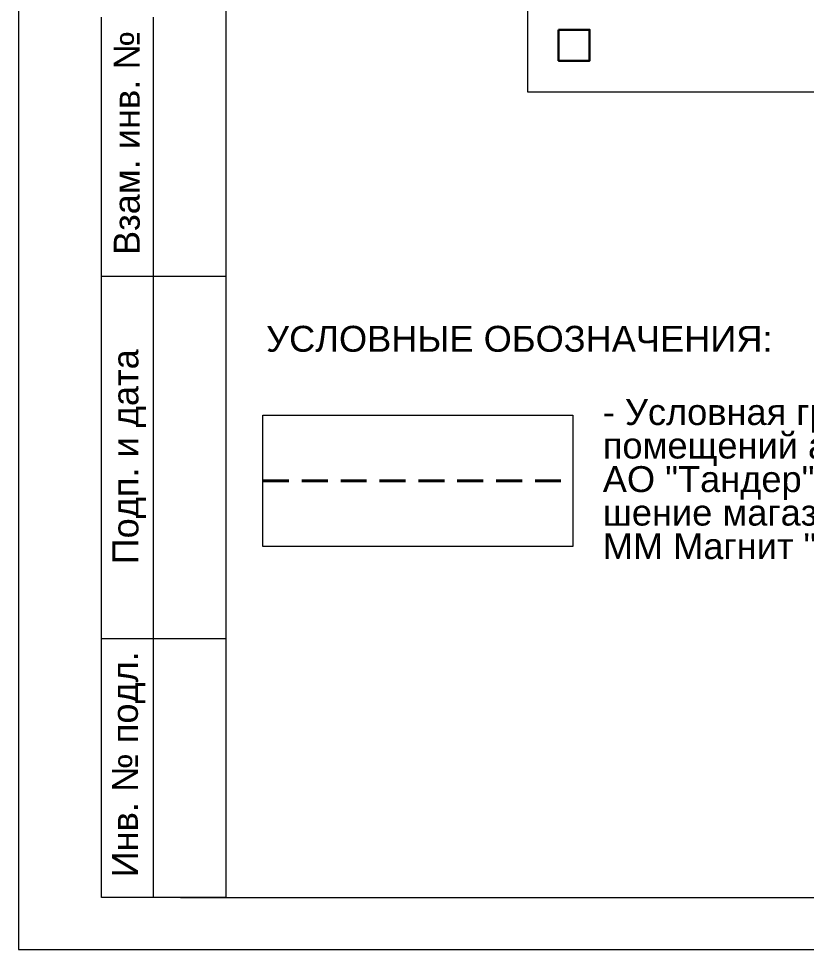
# Model space of a CAD drawing. Header units: metres. Extents: x 34 to 166, y -166 to -111.
# Drawn here: x 33.87 to 41.47, y -160.99 to -152.01 of the extents above; entities that cross this region are included whole.
import ezdxf
from ezdxf.enums import TextEntityAlignment as Align

# ---------------------------------------------------------------- set-up
doc = ezdxf.new("R2010")
doc.units = ezdxf.units.M
doc.header["$MEASUREMENT"] = 0
doc.linetypes.add('( Hidden )', pattern=[0.375, 0.25, -0.125])
doc.linetypes.add('DGN Style 3', pattern=[15.993197, 11.423712, -4.569485])
doc.styles.add('Style-Arial', font='arial.ttf')

# ---------------------------------------------------------------- blocks, each defined once
blk = doc.blocks.new('*U216')
at = {"color": 7, "linetype": 'Continuous', "lineweight": 13}
for p, q in [((-12.4872, 20.002), (-12.4872, -19.998)), ((-13.1872, -19.998), (-13.1872, -11.498)), ((-13.6872, -13.998), (-12.4872, -13.998)), ((-13.6872, -17.498), (-12.4872, -17.498)), ((-12.9261, -19.998), (14.0128, -19.998))]:
    blk.add_line(p, q, dxfattribs=at)
at = {"color": 7, "linetype": 'Continuous', "lineweight": 0, "flags": 128}
blk.add_lwpolyline([(14.5128, 20.502), (-14.4872, 20.502), (-14.4872, -20.498), (14.5128, -20.498), (14.5128, 20.502)], close=True, dxfattribs=at)
at = {"color": 7, "linetype": 'Continuous', "lineweight": 13, "flags": 128}
blk.add_lwpolyline([(-12.4872, -19.998), (-13.6872, -19.998), (-13.6872, -11.498)], dxfattribs=at)
at = {"color": 7, "linetype": 'Continuous', "lineweight": 0, "style": 'Style-Arial'}
for s, p in [('Взам. инв. №', (-13.4445, -12.7136)), ('Подп. и дата', (-13.4574, -15.7434)), ('Инв. № подл.', (-13.4618, -18.7114))]:
    blk.add_text(s, height=0.25002, rotation=90, dxfattribs=at).set_placement(p, align=Align.MIDDLE_CENTER)

msp = doc.modelspace()

# ---------------------------------------------------------------- linework, layer by layer
at = {"color": 7, "linetype": 'Continuous', "lineweight": 13}
for p, q in [((38.77467217, -139.38613779), (38.77467217, -152.71613779)), ((38.77467217, -152.71613779), (49.60467217, -152.71613779))]:
    msp.add_line(p, q, dxfattribs=at)
at = {"color": 30, "linetype": '( Hidden )', "lineweight": 40}
msp.add_line((36.22353698, -156.47098773), (39.213121, -156.47098773), dxfattribs=at)
at = {"color": 7, "linetype": 'Continuous', "lineweight": 30, "flags": 128}
msp.add_lwpolyline([(39.07467217, -152.11613779), (39.37467217, -152.11613779), (39.37467217, -152.41613779), (39.07467217, -152.41613779), (39.07467217, -152.11613779)], close=True, dxfattribs=at)
at = {"color": 7, "linetype": 'Continuous', "lineweight": 13, "flags": 128}
msp.add_lwpolyline([(36.22353698, -155.83699915), (39.213121, -155.83699915), (39.213121, -157.1049763), (36.22353698, -157.1049763), (36.22353698, -155.83699915)], close=True, dxfattribs=at)

# ---------------------------------------------------------------- block references
at = {"color": 7, "linetype": 'Continuous', "lineweight": 13}
msp.add_blockref('*U216', (48.35389708, -140.49590205), dxfattribs=at)

# ---------------------------------------------------------------- texts
at = {"color": 7, "linetype": 'DGN Style 3', "lineweight": 13, "style": 'Style-Arial'}
msp.add_text('УСЛОВНЫЕ ОБОЗНАЧЕНИЯ:', height=0.25, dxfattribs=at).set_placement((36.25361531, -154.97491775), align=Align.TOP_LEFT)
at = {"color": 7, "linetype": 'DGN Style 3', "lineweight": 13, "insert": (39.50189973, -155.68217896), "char_height": 0.25, "attachment_point": 1, "line_spacing_factor": 0.776524, "style": 'Style-Arial'}
msp.add_mtext('- Условная граница\\Pпомещений арендуемых\\PАО "Тандер" под разме-\\Pшение магазина формата\\PММ Магнит "Бугатти"', dxfattribs=at)

doc.saveas('drawing.dxf')
